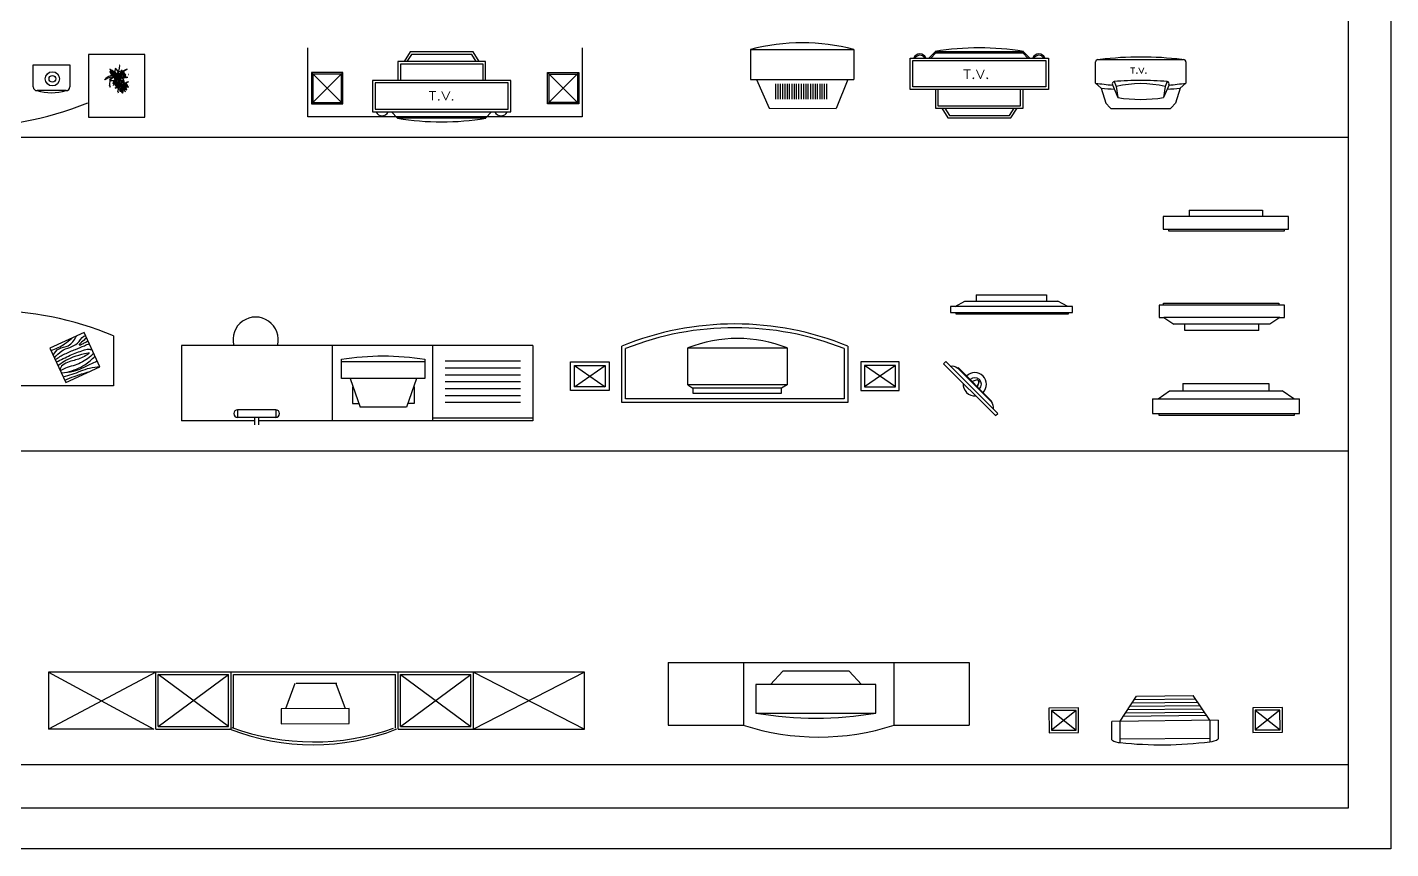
# Model space of a CAD drawing. Header units: inches. Extents: x 11.6 to 54.1, y 10.7 to 35.5.
# Drawn here: x 21.74 to 32.6, y 10.75 to 17.3 of the extents above; entities that cross this region are included whole.
import ezdxf
from ezdxf.enums import TextEntityAlignment as Align

# ---------------------------------------------------------------- set-up
doc = ezdxf.new("R2010")
doc.units = ezdxf.units.IN
doc.header["$MEASUREMENT"] = 0
for name, color, linetype in [('02', 2, 'Continuous'), ('1', 1, 'Continuous'), ('4', 4, 'Continuous'), ('kadrbm', 4, 'Continuous')]:
    doc.layers.add(name, color=color, linetype=linetype)
doc.styles.add('COMPLEX', font='COMPLEX.SHX')

# ---------------------------------------------------------------- blocks, each defined once
blk = doc.blocks.new('kadrbm')
at = {"layer": 'kadrbm', "color": 4}
blk.add_lwpolyline([(0, 0), (0, 24.797), (21, 24.797), (21, 0), (0, 0)], close=True, dxfattribs=at)
blk.add_lwpolyline([(20.663, 0.326), (20.663, 24.46), (0.337, 24.46), (0.337, 0.326), (20.663, 0.326)], dxfattribs=at)

msp = doc.modelspace()

# ---------------------------------------------------------------- linework, layer by layer
at = {"layer": '02'}
for p, q in [((27.547, 16.88), (27.648, 16.649)), ((28.274, 16.878), (28.181, 16.648)), ((31.785, 15.786), (30.785, 15.786)), ((30.785, 15.786), (30.785, 15.686)), ((30.992, 15.836), (31.578, 15.836)), ((30.992, 15.836), (30.992, 15.786)), ((31.578, 15.836), (31.578, 15.786)), ((31.785, 15.686), (31.785, 15.786)), ((30.785, 15.686), (31.785, 15.686)), ((30.831, 15.686), (31.751, 15.686)), ((30.831, 15.671), (30.831, 15.686)), ((31.751, 15.671), (30.831, 15.671)), ((31.751, 15.686), (31.751, 15.671)), ((29.128, 15.07), (29.207, 15.112)), ((29.207, 15.112), (29.947, 15.112)), ((29.297, 15.162), (29.857, 15.162)), ((29.297, 15.162), (29.297, 15.112)), ((29.857, 15.162), (29.857, 15.112)), ((30.026, 15.07), (29.947, 15.112)), ((31.753, 15.081), (30.753, 15.081)), ((30.753, 15.081), (30.753, 14.981)), ((30.788, 15.096), (31.708, 15.096)), ((30.788, 15.081), (30.788, 15.096)), ((31.708, 15.081), (30.788, 15.081)), ((31.708, 15.096), (31.708, 15.081)), ((31.753, 14.981), (31.753, 15.081)), ((30.753, 14.981), (30.791, 14.981)), ((31.716, 14.981), (30.791, 14.981)), ((30.791, 14.981), (30.87, 14.927)), ((31.637, 14.927), (30.87, 14.927)), ((30.96, 14.877), (30.96, 14.927)), ((31.547, 14.877), (31.547, 14.927)), ((31.716, 14.981), (31.637, 14.927)), ((31.716, 14.981), (31.753, 14.981)), ((22.191, 14.862), (21.919, 14.736)), ((22.317, 14.589), (22.191, 14.862)), ((31.547, 14.877), (30.96, 14.877)), ((21.919, 14.736), (22.045, 14.463)), ((24.166, 14.758), (24.166, 14.158)), ((24.966, 14.758), (24.966, 14.158)), ((26.504, 14.334), (26.504, 14.734)), ((27, 14.444), (27, 14.739)), ((27, 14.739), (27.791, 14.739)), ((27.791, 14.739), (27.791, 14.444)), ((28.244, 14.734), (28.244, 14.334)), ((22.045, 14.463), (22.317, 14.589)), ((24.24, 14.495), (24.24, 14.648)), ((24.24, 14.63), (24.905, 14.63)), ((24.905, 14.648), (24.905, 14.495)), ((25.666, 14.633), (25.066, 14.633)), ((25.666, 14.578), (25.066, 14.578)), ((26.066, 14.399), (26.066, 14.629)), ((26.066, 14.629), (26.372, 14.629)), ((26.096, 14.599), (26.342, 14.429)), ((26.096, 14.429), (26.342, 14.599)), ((26.096, 14.429), (26.096, 14.599)), ((26.096, 14.599), (26.342, 14.599)), ((26.342, 14.599), (26.342, 14.429)), ((26.372, 14.629), (26.372, 14.399)), ((28.683, 14.629), (28.377, 14.629)), ((28.377, 14.629), (28.377, 14.399)), ((28.653, 14.429), (28.407, 14.599)), ((28.653, 14.599), (28.407, 14.429)), ((28.653, 14.599), (28.407, 14.599)), ((28.407, 14.599), (28.407, 14.429)), ((28.653, 14.429), (28.653, 14.599)), ((28.683, 14.399), (28.683, 14.629)), ((29.054, 14.631), (29.036, 14.613)), ((29.036, 14.613), (29.45, 14.2)), ((29.054, 14.631), (29.091, 14.594)), ((29.091, 14.594), (29.431, 14.254)), ((29.149, 14.579), (29.152, 14.582)), ((29.415, 14.312), (29.149, 14.579)), ((29.419, 14.315), (29.152, 14.582)), ((24.905, 14.495), (24.24, 14.495)), ((24.309, 14.495), (24.389, 14.267)), ((24.839, 14.495), (24.759, 14.267)), ((25.666, 14.523), (25.066, 14.523)), ((25.666, 14.468), (25.066, 14.468)), ((30.943, 14.455), (31.629, 14.455)), ((30.943, 14.455), (30.943, 14.396)), ((31.629, 14.455), (31.629, 14.395)), ((24.328, 14.43), (24.328, 14.297)), ((24.819, 14.43), (24.819, 14.297)), ((25.666, 14.413), (25.066, 14.413)), ((25.666, 14.358), (25.066, 14.358)), ((26.372, 14.399), (26.066, 14.399)), ((26.342, 14.429), (26.096, 14.429)), ((27, 14.444), (27.04, 14.419)), ((27.791, 14.444), (27, 14.444)), ((27.04, 14.419), (27.04, 14.379)), ((27.747, 14.419), (27.04, 14.419)), ((27.04, 14.379), (27.747, 14.379)), ((27.791, 14.444), (27.747, 14.419)), ((27.747, 14.379), (27.747, 14.419)), ((28.377, 14.399), (28.683, 14.399)), ((28.407, 14.429), (28.653, 14.429)), ((30.745, 14.334), (30.837, 14.397)), ((30.837, 14.397), (31.733, 14.397)), ((31.827, 14.332), (31.733, 14.397)), ((23.413, 14.245), (23.413, 14.185)), ((23.717, 14.245), (23.413, 14.245)), ((23.717, 14.245), (23.717, 14.185)), ((24.328, 14.297), (24.38, 14.297)), ((24.759, 14.267), (24.389, 14.267)), ((24.819, 14.297), (24.768, 14.297)), ((25.666, 14.303), (25.066, 14.303)), ((28.244, 14.334), (26.504, 14.334)), ((29.415, 14.312), (29.419, 14.315)), ((29.431, 14.254), (29.468, 14.217)), ((30.701, 14.332), (31.871, 14.332)), ((31.871, 14.217), (31.871, 14.332)), ((23.717, 14.185), (23.413, 14.185)), ((23.549, 14.185), (23.549, 14.127)), ((23.58, 14.185), (23.58, 14.127)), ((25.766, 14.178), (24.966, 14.178)), ((29.45, 14.2), (29.468, 14.217)), ((30.701, 14.217), (31.871, 14.217)), ((26.842, 12.232), (29.242, 12.232)), ((26.842, 12.232), (26.842, 11.732)), ((27.442, 12.232), (27.442, 11.732)), ((28.642, 12.232), (28.642, 11.732)), ((29.242, 12.232), (29.242, 11.732)), ((26.177, 12.155), (21.907, 12.155)), ((21.907, 12.155), (21.907, 11.701)), ((22.762, 12.155), (21.907, 11.701)), ((21.907, 12.155), (22.747, 11.701)), ((22.762, 11.701), (22.762, 12.155)), ((22.782, 12.135), (23.342, 12.135)), ((22.782, 11.721), (22.782, 12.135)), ((23.342, 11.721), (23.342, 12.135)), ((23.362, 11.701), (23.362, 12.155)), ((23.382, 11.713), (23.382, 12.135)), ((23.382, 12.135), (24.672, 12.135)), ((24.672, 11.708), (24.672, 12.135)), ((24.692, 11.701), (24.692, 12.155)), ((24.712, 12.135), (25.272, 12.135)), ((24.712, 11.721), (24.712, 12.135)), ((25.272, 11.721), (25.272, 12.135)), ((26.177, 12.155), (25.292, 11.701)), ((25.292, 12.155), (26.177, 11.701)), ((25.292, 11.701), (25.292, 12.155)), ((26.177, 11.701), (26.177, 12.155)), ((28.498, 12.056), (27.542, 12.056)), ((27.542, 12.056), (27.542, 11.828)), ((27.756, 12.161), (27.658, 12.056)), ((28.284, 12.161), (27.756, 12.161)), ((28.284, 12.161), (28.382, 12.056)), ((28.498, 11.828), (28.498, 12.056)), ((30.573, 11.963), (31.024, 11.968)), ((30.113, 11.869), (29.876, 11.868)), ((29.876, 11.868), (29.877, 11.671)), ((29.896, 11.848), (30.093, 11.691)), ((30.093, 11.848), (29.896, 11.848)), ((29.896, 11.848), (29.897, 11.691)), ((30.093, 11.848), (29.897, 11.691)), ((30.093, 11.691), (30.093, 11.848)), ((30.113, 11.672), (30.113, 11.869)), ((30.503, 11.857), (31.095, 11.863)), ((30.521, 11.884), (31.078, 11.889)), ((30.538, 11.91), (31.06, 11.915)), ((30.556, 11.937), (31.042, 11.941)), ((31.736, 11.872), (31.5, 11.871)), ((31.5, 11.871), (31.5, 11.674)), ((31.52, 11.852), (31.717, 11.695)), ((31.716, 11.852), (31.52, 11.695)), ((31.716, 11.852), (31.52, 11.852)), ((31.52, 11.852), (31.52, 11.695)), ((31.717, 11.695), (31.716, 11.852)), ((31.737, 11.675), (31.736, 11.872)), ((26.842, 11.732), (27.442, 11.732)), ((27.542, 11.828), (28.498, 11.828)), ((28.642, 11.732), (29.242, 11.732)), ((30.469, 11.804), (31.131, 11.81)), ((30.486, 11.831), (31.113, 11.836)), ((22.747, 11.701), (21.907, 11.701)), ((22.762, 11.701), (23.362, 11.701)), ((22.782, 11.721), (23.342, 11.721)), ((24.692, 11.701), (25.292, 11.701)), ((24.712, 11.721), (25.272, 11.721)), ((25.277, 11.701), (26.177, 11.701)), ((29.877, 11.671), (30.113, 11.672)), ((29.897, 11.691), (30.093, 11.691)), ((31.5, 11.674), (31.737, 11.675)), ((31.52, 11.695), (31.717, 11.695))]:
    msp.add_line(p, q, dxfattribs=at)
for points in [[(29.091, 15.022), (30.064, 15.022), (30.064, 15.07), (29.091, 15.07)], [(29.136, 15.022), (30.029, 15.022), (30.029, 15.007), (29.136, 15.007)]]:
    msp.add_lwpolyline(points, close=True, dxfattribs=at)
msp.add_lwpolyline([(29.307, 14.428), (29.321, 14.468, 0.28583), (29.319, 14.473), (29.31, 14.482, 0.28583), (29.304, 14.484), (29.265, 14.47)], format="xyb", dxfattribs=at)
for points in [[(30.701, 14.332), (30.701, 14.217)], [(30.754, 14.199), (30.754, 14.217)], [(31.83, 14.215), (31.83, 14.199), (30.754, 14.199)]]:
    msp.add_lwpolyline(points, dxfattribs=at)
for centre, radius, start, end in [((23.557, 14.805), 0.18, 344.8038, 195.1962), ((27.374, 12.544), 2.356, 68.3301, 111.6699), ((27.396, 13.732), 1.082, 68.5713, 111.4287), ((29.286, 14.449), 0.0927, 175.3508, 274.6492), ((29.286, 14.449), 0.0927, 315, 135), ((29.286, 14.449), 0.0527, 315, 135), ((23.413, 14.215), 0.03, 90, 270), ((23.717, 14.215), 0.03, 270, 90), ((28.042, 13.583), 1.946, 252.0382, 287.9618), ((28.02, 14.657), 2.869, 260.4172, 279.5828), ((24.016, 13.398), 1.823, 248.4704, 291.4427), ((24.018, 13.503), 1.905, 249.9954, 289.5801)]:
    msp.add_arc(centre, radius, start, end, dxfattribs=at)
at = {"layer": '02', "extrusion": (0, 0, -1)}
for centre, major_axis, ratio, start_param, end_param in [((24.573, 13.51), (-1.554, 0), 0.75, 1.355107, 1.786486), ((29.119, 14.539), (-0.0449, 0.0449), 0.769231, 0.389797, 1.464793), ((29.376, 14.282), (-0.0449, 0.0449), 0.769231, 1.6768, 2.751795)]:
    msp.add_ellipse(centre, major_axis=major_axis, ratio=ratio, start_param=start_param, end_param=end_param, dxfattribs=at)
at = {"layer": '02'}
for points, knots in [([(21.927, 14.718), (21.965, 14.733), (22.025, 14.758), (22.074, 14.8), (22.092, 14.816)], [0, 0, 0, 0, 120.694539, 192.81325, 192.81325, 192.81325, 192.81325]), ([(21.944, 14.682), (21.958, 14.702), (21.987, 14.744), (22.08, 14.747), (22.112, 14.802), (22.13, 14.833)], [0, 0, 0, 0, 68.84745, 146.890414, 247.244728, 247.244728, 247.244728, 247.244728]), ([(21.954, 14.661), (21.972, 14.681), (22.021, 14.737), (22.133, 14.747), (22.17, 14.825), (22.198, 14.836), (22.202, 14.838)], [0, 0, 0, 0, 80.056232, 220.234066, 295.826247, 309.676982, 309.676982, 309.676982, 309.676982]), ([(21.961, 14.646), (21.985, 14.662), (22.037, 14.694), (22.118, 14.725), (22.183, 14.752), (22.219, 14.768), (22.232, 14.774)], [0, 0, 0, 0, 88.312602, 182.28766, 258.382944, 300.561046, 300.561046, 300.561046, 300.561046]), ([(22.21, 14.82), (22.202, 14.813), (22.186, 14.796), (22.133, 14.755), (22.183, 14.771), (22.2, 14.785), (22.216, 14.792), (22.222, 14.795)], [0, 0, 0, 0, 39.55025, 82.482089, 111.161046, 141.128359, 160.942735, 160.942735, 160.942735, 160.942735]), ([(21.969, 14.627), (22.006, 14.645), (22.077, 14.68), (22.162, 14.714), (22.221, 14.731), (22.244, 14.727), (22.254, 14.725)], [0, 0, 0, 0, 123.648488, 235.715855, 275.500335, 305.350981, 305.350981, 305.350981, 305.350981]), ([(21.982, 14.6), (22.012, 14.621), (22.07, 14.663), (22.271, 14.718), (22.17, 14.656), (22.104, 14.637), (22.011, 14.612), (22, 14.57), (21.999, 14.563)], [0, 0, 0, 0, 140.333792, 266.961679, 309.131891, 409.301533, 518.506132, 538.503691, 538.503691, 538.503691, 538.503691]), ([(22.269, 14.694), (22.235, 14.666), (22.168, 14.61), (22.067, 14.59), (22.015, 14.564), (22.001, 14.558)], [0, 0, 0, 0, 129.382613, 258.155931, 302.776895, 302.776895, 302.776895, 302.776895]), ([(22.057, 14.545), (22.106, 14.561), (22.188, 14.59), (22.252, 14.648), (22.279, 14.673)], [0, 0, 0, 0, 151.36325, 258.104088, 258.104088, 258.104088, 258.104088]), ([(22.009, 14.54), (22.042, 14.543), (22.123, 14.55), (22.215, 14.598), (22.277, 14.626), (22.296, 14.635)], [0, 0, 0, 0, 98.012063, 241.26439, 304.315322, 304.315322, 304.315322, 304.315322]), ([(22.024, 14.509), (22.048, 14.515), (22.12, 14.533), (22.212, 14.58), (22.289, 14.587), (22.317, 14.589)], [0, 0, 0, 0, 73.918804, 222.129259, 305.353114, 305.353114, 305.353114, 305.353114]), ([(22.036, 14.482), (22.062, 14.492), (22.125, 14.519), (22.191, 14.538), (22.23, 14.549)], [0, 0, 0, 0, 82.016106, 205.290549, 205.290549, 205.290549, 205.290549]), ([(29.312, 14.481), (29.313, 14.477), (29.318, 14.461), (29.31, 14.444), (29.303, 14.431)], [0, 0, 0, 0, 9.487756, 51.449836, 51.449836, 51.449836, 51.449836])]:
    msp.add_open_spline(points, degree=3, knots=knots, dxfattribs=at)
at = {"layer": '1'}
for p, q in [((28.923, 17.051), (28.972, 17.102)), ((28.935, 17.049), (28.976, 17.092)), ((28.972, 17.102), (29.672, 17.102)), ((28.976, 17.092), (29.668, 17.092)), ((29.668, 17.092), (29.709, 17.049)), ((29.672, 17.102), (29.721, 17.051)), ((21.786, 16.995), (22.077, 16.995)), ((21.786, 16.82), (21.786, 16.995)), ((22.077, 16.995), (22.077, 16.82)), ((28.772, 17.049), (29.872, 17.049)), ((28.772, 16.799), (28.772, 17.049)), ((28.792, 17.029), (29.852, 17.029)), ((28.792, 16.819), (28.792, 17.029)), ((29.852, 17.029), (29.852, 16.819)), ((29.872, 17.049), (29.872, 16.799)), ((30.248, 16.849), (30.248, 17.019)), ((30.266, 17.037), (30.949, 17.037)), ((30.967, 17.019), (30.967, 16.849)), ((24.002, 16.934), (24.002, 16.684)), ((24.252, 16.934), (24.002, 16.934)), ((24.002, 16.934), (24.252, 16.684)), ((24.252, 16.934), (24.002, 16.684)), ((24.24, 16.922), (24.014, 16.922)), ((24.014, 16.922), (24.014, 16.696)), ((24.24, 16.696), (24.24, 16.922)), ((24.252, 16.684), (24.252, 16.934)), ((25.882, 16.684), (25.882, 16.934)), ((25.882, 16.934), (26.132, 16.934)), ((26.132, 16.934), (25.882, 16.684)), ((25.882, 16.934), (26.132, 16.684)), ((25.894, 16.922), (26.12, 16.922)), ((25.894, 16.696), (25.894, 16.922)), ((26.12, 16.922), (26.12, 16.696)), ((26.132, 16.934), (26.132, 16.684)), ((30.248, 16.849), (30.292, 16.81)), ((30.382, 16.837), (30.426, 16.734)), ((30.397, 16.862), (30.413, 16.823)), ((30.833, 16.837), (30.788, 16.734)), ((30.817, 16.862), (30.801, 16.823)), ((30.966, 16.849), (30.922, 16.81)), ((22.047, 16.79), (21.816, 16.79)), ((29.872, 16.799), (28.772, 16.799)), ((29.852, 16.819), (28.792, 16.819)), ((28.972, 16.799), (28.972, 16.649)), ((28.992, 16.799), (28.992, 16.669)), ((29.651, 16.669), (29.651, 16.799)), ((29.671, 16.649), (29.671, 16.799)), ((30.292, 16.81), (30.33, 16.69)), ((30.413, 16.823), (30.426, 16.734)), ((30.801, 16.823), (30.788, 16.734)), ((30.922, 16.81), (30.884, 16.69)), ((24.002, 16.684), (24.252, 16.684)), ((24.014, 16.696), (24.24, 16.696)), ((24.688, 16.57), (24.639, 16.62)), ((25.437, 16.62), (25.389, 16.57)), ((26.132, 16.684), (25.882, 16.684)), ((26.12, 16.696), (25.894, 16.696)), ((28.972, 16.649), (29.671, 16.649)), ((28.992, 16.669), (29.651, 16.669)), ((29.023, 16.649), (29.072, 16.573)), ((29.046, 16.649), (29.083, 16.593)), ((29.562, 16.593), (29.599, 16.651)), ((29.573, 16.573), (29.622, 16.649)), ((30.33, 16.69), (30.363, 16.653)), ((30.377, 16.647), (30.837, 16.647)), ((30.884, 16.69), (30.851, 16.653)), ((25.389, 16.57), (24.688, 16.57)), ((29.072, 16.573), (29.573, 16.573)), ((29.083, 16.593), (29.562, 16.593)), ((11.936, 16.418), (32.262, 16.418)), ((11.936, 13.918), (32.262, 13.918)), ((30.443, 11.764), (30.573, 11.963)), ((31.158, 11.771), (31.024, 11.968)), ((31.224, 11.771), (30.377, 11.761)), ((30.378, 11.615), (30.377, 11.761)), ((30.444, 11.593), (30.443, 11.764)), ((31.158, 11.771), (31.159, 11.599)), ((31.224, 11.771), (31.225, 11.622)), ((31.159, 11.626), (30.444, 11.619)), ((11.936, 11.418), (32.262, 11.418))]:
    msp.add_line(p, q, dxfattribs=at)
for points in [[(25.338, 17.022), (25.289, 17.099), (24.787, 17.099), (24.739, 17.022)], [(25.314, 17.022), (25.278, 17.079), (24.798, 17.079), (24.762, 17.022)], [(25.389, 16.872), (25.389, 17.022), (24.69, 17.022), (24.69, 16.872)], [(25.369, 16.872), (25.369, 17.002), (24.71, 17.002), (24.71, 16.872)]]:
    msp.add_lwpolyline(points, dxfattribs=at)
for points in [[(24.489, 16.622), (25.589, 16.622), (25.589, 16.872), (24.489, 16.872)], [(24.509, 16.642), (25.569, 16.642), (25.569, 16.852), (24.509, 16.852)]]:
    msp.add_lwpolyline(points, close=True, dxfattribs=at)
for centre, radius in [((21.938, 16.884), 0.0567), ((21.938, 16.884), 0.0267), ((22.458, 16.903), 0.0275), ((22.458, 16.903), 0.0227), ((22.498, 16.824), 0.0165), ((22.498, 16.824), 0.0136)]:
    msp.add_circle(centre, radius, dxfattribs=at)
for centre, radius, start, end in [((28.848, 17.028), 0.0541, 25.5026, 154.4974), ((28.848, 17.028), 0.0441, 30.0485, 150.7602), ((29.321, 14.939), 2.192, 80.7695, 99.2305), ((29.796, 17.03), 0.0522, 24.162, 155.838), ((29.796, 17.03), 0.0422, 28.5636, 152.8982), ((30.609, 14.434), 2.624, 82.8769, 97.1231), ((22.396, 16.963), 0.000462, 121.5407, 301.5407), ((22.396, 16.963), 0.000462, 301.5407, 121.5407), ((22.403, 16.89), 0.0535, 10.2701, 97.5384), ((22.486, 17.013), 0.114, 217.4636, 253.1804), ((22.447, 16.952), 0.0519, 190.4028, 280.1583), ((22.397, 16.96), 0, 121.5407, 198.64), ((22.567, 17.07), 0.203, 212.7269, 237.4489), ((22.364, 16.871), 0.0949, 19.1545, 70.0903), ((22.37, 16.912), 0.0417, 26.565, 49.9251), ((22.387, 16.917), 0.03, 9.8292, 64.254), ((22.499, 16.945), 0.063, 160.4376, 226.1566), ((22.422, 16.927), 0.043, 320.6361, 65.9581), ((22.452, 16.95), 0.0402, 271.8555, 7.9482), ((22.488, 16.911), 0.0355, 84.6952, 195.6565), ((21.843, 17.089), 0.64, 343.1226, 351.2154), ((22.445, 16.947), 0.0466, 283.8957, 359.1318), ((22.564, 16.846), 0.119, 105.2115, 154.0769), ((22.731, 16.635), 0.381, 121.3992, 135.6265), ((22.464, 16.953), 0.000462, 301.5407, 121.5407), ((22.464, 16.953), 0.000462, 121.5407, 301.5407), ((22.469, 16.967), 0.000462, 121.5407, 301.5407), ((22.469, 16.967), 0.000462, 301.5407, 121.5407), ((22.47, 16.964), 0.000924, 301.5407, 121.5407), ((22.47, 16.964), 0.000924, 121.5407, 301.5407), ((22.471, 16.993), 0.000462, 301.5407, 121.5407), ((22.471, 16.993), 0.000462, 121.5407, 301.5407), ((22.472, 16.965), 0.000924, 121.5407, 301.5407), ((22.472, 16.967), 0.000462, 301.5407, 121.5407), ((22.472, 16.967), 0.000462, 121.5407, 301.5407), ((22.472, 16.965), 0.000924, 301.5407, 121.5407), ((30.266, 17.019), 0.018, 90, 180.0008), ((30.949, 17.019), 0.018, 0.0003, 90), ((22.421, 16.827), 0.0827, 64.2558, 143.7786), ((22.446, 16.729), 0.173, 86.2632, 121.7712), ((22.379, 16.895), 0.000462, 301.5407, 121.5407), ((22.379, 16.895), 0.000462, 121.5407, 301.5407), ((22.452, 16.842), 0.0598, 88.9894, 203.5929), ((22.453, 16.817), 0.0829, 87.8872, 135.6911), ((22.414, 16.914), 0.0445, 242.7147, 340.8636), ((22.407, 16.939), 0.00866, 205.4169, 268.9097), ((22.41, 16.931), 0.00918, 178.7254, 304.6621), ((22.406, 16.879), 0.000924, 121.5407, 301.5407), ((22.406, 16.879), 0.000924, 301.5407, 121.5407), ((22.418, 16.926), 0.0121, 200.3529, 302.8036), ((22.395, 16.917), 0.0293, 358.9735, 58.9653), ((22.418, 16.9), 0.000462, 121.5407, 301.5407), ((22.418, 16.9), 0.000462, 301.5407, 121.5407), ((22.453, 17.143), 0.235, 261.8175, 267.1336), ((22.419, 16.9), 0.000462, 301.5407, 121.5407), ((22.419, 16.9), 0.000462, 121.5407, 301.5407), ((22.42, 16.854), 0.000462, 301.5407, 121.5407), ((22.42, 16.854), 0.000462, 121.5407, 301.5407), ((22.421, 16.902), 0.000462, 301.5407, 121.5407), ((22.5, 16.834), 0.0798, 122.3644, 173.9376), ((22.651, 16.74), 0.253, 140.2516, 156.0504), ((22.421, 16.902), 0.000462, 121.5407, 301.5407), ((22.411, 16.913), 0.0291, 351.2379, 64.2215), ((22.554, 16.78), 0.14, 132.0505, 158.0016), ((22.425, 16.904), 0.000462, 301.5407, 121.5407), ((22.425, 16.904), 0.000462, 121.5407, 301.5407), ((22.426, 16.899), 0.000462, 301.5407, 121.5407), ((22.426, 16.899), 0.000462, 121.5407, 301.5407), ((22.434, 16.915), 0.000924, 121.5407, 301.5407), ((22.434, 16.915), 0.000924, 301.5407, 121.5407), ((22.495, 16.855), 0.0593, 131.7494, 228.5556), ((22.46, 16.853), 0.025, 124.1318, 163.0048), ((22.446, 16.795), 0.0891, 43.4766, 95.7215), ((22.45, 16.845), 0.0125, 123.626, 189.9349), ((22.446, 16.838), 0.00756, 102.2286, 224.874), ((22.441, 16.886), 0.000924, 121.5407, 301.5407), ((22.441, 16.886), 0.000924, 301.5407, 121.5407), ((22.444, 16.922), 0.000924, 121.5407, 301.5407), ((22.444, 16.922), 0.000924, 301.5407, 121.5407), ((22.54, 16.857), 0.0961, 156.0266, 207.8321), ((22.445, 16.883), 0.000924, 121.5407, 301.5407), ((22.404, 16.812), 0.0654, 21.3968, 52.4543), ((22.435, 16.825), 0.0307, 16.5021, 73.6986), ((22.463, 16.827), 0.0186, 151.8965, 190.0287), ((22.445, 16.883), 0.000924, 301.5407, 121.5407), ((22.447, 16.913), 0.000462, 301.5407, 121.5407), ((22.447, 16.913), 0.000462, 121.5407, 301.5407), ((22.447, 16.883), 0.000924, 121.5407, 301.5407), ((22.381, 16.808), 0.09, 19.3059, 43.7754), ((22.443, 16.824), 0.0211, 6.5833, 82.7922), ((22.435, 16.813), 0.0246, 12.2455, 63.3095), ((22.448, 16.926), 0.000462, 121.5407, 301.5407), ((22.447, 16.883), 0.000924, 301.5407, 121.5407), ((22.445, 16.855), 0.0217, 335.9687, 86.0524), ((22.448, 16.926), 0.000462, 301.5407, 121.5407), ((22.449, 16.895), 0.000924, 301.5407, 121.5407), ((22.449, 16.895), 0.000924, 121.5407, 301.5407), ((22.45, 16.908), 0.000462, 121.5407, 301.5407), ((22.45, 16.902), 0.000924, 121.5407, 301.5407), ((22.45, 16.908), 0.000462, 301.5407, 121.5407), ((22.45, 16.902), 0.000924, 301.5407, 121.5407), ((22.451, 16.895), 0.000924, 301.5407, 121.5407), ((22.451, 16.895), 0.000924, 121.5407, 301.5407), ((22.452, 16.909), 0.000924, 121.5407, 301.5407), ((22.452, 16.896), 0.000924, 301.5407, 121.5407), ((22.452, 16.896), 0.000924, 121.5407, 301.5407), ((22.452, 16.909), 0.000924, 301.5407, 121.5407), ((22.456, 16.93), 0.000924, 301.5407, 121.5407), ((22.456, 16.93), 0.000924, 121.5407, 301.5407), ((22.456, 16.911), 0.000462, 121.5407, 301.5407), ((22.508, 17.118), 0.222, 256.0357, 278.0735), ((22.493, 16.891), 0.0388, 38.2255, 166.9184), ((22.478, 16.958), 0.0631, 248.8602, 316.2837), ((22.456, 16.911), 0.000462, 301.5407, 121.5407), ((22.491, 16.9), 0.0353, 177.7691, 301.6942), ((22.373, 16.855), 0.094, 332.0361, 28.269), ((22.457, 16.837), 0.0622, 32.6127, 91.2683), ((22.457, 16.892), 0.000924, 121.5407, 301.5407), ((22.458, 16.922), 0.000462, 301.5407, 121.5407), ((22.458, 16.922), 0.000462, 121.5407, 301.5407), ((22.458, 16.903), 0.000693, 301.5407, 121.5407), ((22.458, 16.903), 0.000693, 121.5407, 301.5407), ((22.457, 16.902), 4.2e-17, 50.9857, 121.5407), ((22.565, 16.918), 0.11, 190.2588, 231.0061), ((22.457, 16.892), 0.000924, 301.5407, 121.5407), ((22.458, 16.884), 0.000462, 301.5407, 121.5407), ((22.458, 16.884), 0.000462, 121.5407, 301.5407), ((22.51, 16.876), 0.0586, 87.8982, 152.6236), ((22.501, 16.884), 0.0451, 87.9113, 160.3664), ((22.692, 17.139), 0.336, 225.7562, 237.3349), ((22.511, 16.826), 0.0906, 82.162, 125.0995), ((22.46, 16.901), 0.000924, 301.5407, 121.5407), ((22.46, 16.901), 0.000924, 121.5407, 301.5407), ((22.461, 16.906), 0.000924, 301.5407, 121.5407), ((22.461, 16.906), 0.000924, 121.5407, 301.5407), ((22.201, 17.473), 0.622, 294.678, 299.9836), ((22.461, 16.86), 0.000277, 301.5407, 121.5407), ((22.461, 16.86), 0.000277, 121.5407, 301.5407), ((22.465, 16.816), 0.0321, 10.2701, 97.5384), ((22.516, 16.89), 0.0685, 217.4636, 253.1804), ((22.492, 16.854), 0.0311, 190.4028, 280.1583), ((22.462, 16.898), 0.000462, 301.5407, 121.5407), ((22.462, 16.898), 0.000462, 121.5407, 301.5407), ((22.564, 16.924), 0.122, 212.7269, 237.4489), ((22.442, 16.805), 0.0569, 19.1545, 70.0903), ((22.462, 16.858), 0, 121.5407, 198.64), ((22.446, 16.83), 0.025, 26.565, 49.9251), ((22.464, 16.905), 0.000924, 301.5407, 121.5407), ((22.464, 16.905), 0.000924, 121.5407, 301.5407), ((22.464, 16.867), 0.000462, 121.5407, 301.5407), ((22.468, 16.846), 0.0052, 205.4169, 268.9097), ((22.464, 16.902), 0.000924, 301.5407, 121.5407), ((22.464, 16.902), 0.000924, 121.5407, 301.5407), ((22.464, 16.902), 0.000924, 301.5407, 121.5407), ((22.464, 16.902), 0.000924, 121.5407, 301.5407), ((22.464, 16.867), 0.000462, 301.5407, 121.5407), ((22.456, 16.832), 0.018, 9.8292, 64.254), ((22.47, 16.841), 0.00551, 178.7254, 304.6621), ((22.465, 16.898), 0.000462, 301.5407, 121.5407), ((22.465, 16.898), 0.000462, 121.5407, 301.5407), ((22.53, 16.887), 0.0651, 189.9554, 238.1788), ((22.466, 16.867), 0.000462, 301.5407, 121.5407), ((22.466, 16.867), 0.000462, 121.5407, 301.5407), ((22.484, 16.915), 0.0194, 209.8842, 272.1798), ((22.468, 16.893), 0.000462, 301.5407, 121.5407), ((22.468, 16.893), 0.000462, 121.5407, 301.5407), ((22.469, 16.909), 0.000693, 301.5407, 121.5407), ((22.469, 16.909), 0.000693, 121.5407, 301.5407), ((22.468, 16.898), 0.000462, 301.5407, 121.5407), ((22.468, 16.898), 0.000462, 121.5407, 301.5407), ((22.475, 16.838), 0.00727, 200.3529, 302.8036), ((22.471, 16.919), 0.000924, 121.5407, 301.5407), ((22.47, 16.896), 0.000462, 301.5407, 121.5407), ((22.47, 16.896), 0.000462, 121.5407, 301.5407), ((22.47, 16.892), 0.000462, 301.5407, 121.5407), ((22.47, 16.892), 0.000462, 121.5407, 301.5407), ((22.471, 16.873), 0.000924, 121.5407, 301.5407), ((22.47, 16.868), 0.000462, 301.5407, 121.5407), ((22.47, 16.868), 0.000462, 121.5407, 301.5407), ((22.461, 16.833), 0.0176, 358.9735, 58.9653), ((22.471, 16.919), 0.000924, 301.5407, 121.5407), ((22.471, 16.873), 0.000924, 301.5407, 121.5407), ((22.474, 16.898), 0.000924, 121.5407, 301.5407), ((22.474, 16.871), 0.000924, 121.5407, 301.5407), ((22.474, 16.898), 0.000924, 301.5407, 121.5407), ((22.475, 16.893), 0.000462, 301.5407, 121.5407), ((22.475, 16.893), 0.000462, 121.5407, 301.5407), ((22.474, 16.871), 0.000924, 301.5407, 121.5407), ((22.502, 16.906), 0.0265, 113.4759, 172.437), ((22.492, 16.914), 0.0165, 196.5073, 302.2784), ((22.47, 16.83), 0.0175, 351.2379, 64.2215), ((22.523, 16.849), 0.0378, 160.4376, 226.1566), ((22.488, 16.928), 0.000924, 301.5407, 121.5407), ((22.488, 16.928), 0.000924, 121.5407, 301.5407), ((22.501, 16.916), 0.015, 192.3797, 275.3259), ((22.488, 16.864), 0.000924, 301.5407, 121.5407), ((22.488, 16.864), 0.000924, 121.5407, 301.5407), ((22.506, 16.906), 0.0201, 89.926, 159.7016), ((22.489, 16.897), 0.000924, 301.5407, 121.5407), ((22.489, 16.897), 0.000924, 121.5407, 301.5407), ((22.477, 16.839), 0.0258, 320.6361, 65.9581), ((22.49, 16.836), 0.000554, 301.5407, 121.5407), ((22.49, 16.836), 0.000554, 121.5407, 301.5407), ((22.492, 16.895), 0.000462, 301.5407, 121.5407), ((22.492, 16.895), 0.000462, 121.5407, 301.5407), ((22.492, 16.838), 0.000277, 301.5407, 121.5407), ((22.492, 16.838), 0.000277, 121.5407, 301.5407), ((22.495, 16.864), 0.000924, 121.5407, 301.5407), ((22.495, 16.864), 0.000924, 301.5407, 121.5407), ((22.495, 16.852), 0.0241, 271.8555, 7.9482), ((22.517, 16.829), 0.0213, 84.6952, 195.6565), ((22.511, 16.902), 0.0204, 70.4818, 136.2397), ((22.514, 16.921), 0.0184, 200.2294, 251.4747), ((22.129, 16.936), 0.384, 343.1226, 351.2154), ((22.491, 16.85), 0.028, 283.8957, 359.1318), ((22.497, 16.841), 0.000554, 301.5407, 121.5407), ((22.497, 16.841), 0.000554, 121.5407, 301.5407), ((22.52, 16.817), 0.0233, 38.2255, 166.9184), ((22.562, 16.79), 0.0717, 105.2115, 154.0769), ((22.53, 16.808), 0.0351, 87.8982, 152.6236), ((22.498, 16.836), 0.000277, 301.5407, 121.5407), ((22.498, 16.836), 0.000277, 121.5407, 301.5407), ((22.662, 16.664), 0.229, 121.3992, 135.6265), ((22.524, 16.813), 0.0271, 87.9113, 160.3664), ((22.344, 17.166), 0.373, 294.678, 299.9836), ((22.502, 16.854), 0.000277, 301.5407, 121.5407), ((22.502, 16.854), 0.000277, 121.5407, 301.5407), ((22.513, 16.895), 0.0243, 71.2324, 113.907), ((22.512, 16.92), 0.0102, 203.7485, 318.5573), ((22.505, 16.863), 0.000277, 301.5407, 121.5407), ((22.505, 16.863), 0.000277, 121.5407, 301.5407), ((22.505, 16.861), 0.000554, 301.5407, 121.5407), ((22.505, 16.861), 0.000554, 121.5407, 301.5407), ((22.506, 16.878), 0.000277, 301.5407, 121.5407), ((22.506, 16.878), 0.000277, 121.5407, 301.5407), ((22.507, 16.861), 0.000554, 121.5407, 301.5407), ((22.507, 16.834), 0.000554, 301.5407, 121.5407), ((22.507, 16.863), 0.000277, 301.5407, 121.5407), ((22.507, 16.863), 0.000277, 121.5407, 301.5407), ((22.507, 16.861), 0.000554, 301.5407, 121.5407), ((22.509, 16.891), 0.000462, 301.5407, 121.5407), ((22.509, 16.891), 0.000462, 121.5407, 301.5407), ((22.525, 16.826), 0.0159, 113.4759, 172.437), ((22.516, 16.839), 0.000554, 301.5407, 121.5407), ((22.516, 16.839), 0.000554, 121.5407, 301.5407), ((22.528, 16.826), 0.0121, 89.926, 159.7016), ((22.519, 16.902), 0.000462, 301.5407, 121.5407), ((22.519, 16.902), 0.000462, 121.5407, 301.5407), ((22.52, 16.897), 0.000924, 121.5407, 301.5407), ((22.52, 16.896), 0.000924, 301.5407, 121.5407), ((22.52, 16.896), 0.000924, 121.5407, 301.5407), ((22.52, 16.897), 0.000924, 301.5407, 121.5407), ((22.522, 16.898), 0.000924, 301.5407, 121.5407), ((22.522, 16.898), 0.000924, 121.5407, 301.5407), ((22.53, 16.824), 0.0122, 70.4818, 136.2397), ((22.53, 16.896), 0.000462, 121.5407, 301.5407), ((22.53, 16.896), 0.000462, 301.5407, 121.5407), ((22.543, 16.919), 0.000462, 301.5407, 121.5407), ((22.543, 16.919), 0.000462, 121.5407, 301.5407), ((30.607, 19.495), 2.67, 262.2646, 265.1867), ((30.399, 16.844), 0.018, 94.6313, 203.3066), ((30.609, 14.247), 2.624, 90.0332, 94.6313), ((30.607, 16.024), 0.822, 76.3471, 103.6529), ((30.606, 14.247), 2.624, 85.3687, 89.9668), ((30.816, 16.844), 0.018, 336.6934, 85.3687), ((30.607, 19.495), 2.67, 274.8147, 277.7368), ((21.816, 16.82), 0.03, 180, 270), ((21.931, 17.176), 0.403, 253.283, 286.717), ((22.047, 16.82), 0.03, 270, 0), ((22.392, 16.833), 0.000924, 121.5407, 301.5407), ((22.392, 16.833), 0.000924, 301.5407, 121.5407), ((22.393, 16.812), 0.000462, 121.5407, 301.5407), ((22.393, 16.812), 0.000462, 301.5407, 121.5407), ((22.425, 16.832), 0.000462, 301.5407, 121.5407), ((22.425, 16.832), 0.000462, 121.5407, 301.5407), ((22.477, 16.779), 0.0496, 64.2558, 143.7786), ((22.491, 16.72), 0.104, 86.2632, 121.7712), ((22.451, 16.819), 0.000277, 301.5407, 121.5407), ((22.451, 16.819), 0.000277, 121.5407, 301.5407), ((22.459, 16.782), 0.000554, 121.5407, 301.5407), ((22.495, 16.788), 0.0359, 88.9894, 203.5929), ((22.459, 16.782), 0.000554, 301.5407, 121.5407), ((22.459, 16.769), 0.000277, 301.5407, 121.5407), ((22.459, 16.769), 0.000277, 121.5407, 301.5407), ((22.495, 16.772), 0.0498, 87.8872, 135.6911), ((22.472, 16.831), 0.0267, 242.7147, 340.8636), ((22.467, 16.81), 0.000554, 301.5407, 121.5407), ((22.467, 16.81), 0.000554, 121.5407, 301.5407), ((22.474, 16.822), 0.000277, 301.5407, 121.5407), ((22.474, 16.822), 0.000277, 121.5407, 301.5407), ((22.495, 16.968), 0.141, 261.8175, 267.1336), ((22.475, 16.822), 0.000277, 301.5407, 121.5407), ((22.475, 16.822), 0.000277, 121.5407, 301.5407), ((22.476, 16.824), 0.000277, 301.5407, 121.5407), ((22.476, 16.824), 0.000277, 121.5407, 301.5407), ((22.524, 16.783), 0.0479, 122.3644, 173.9376), ((22.615, 16.727), 0.152, 140.2516, 156.0504), ((22.476, 16.795), 0.000277, 301.5407, 121.5407), ((22.476, 16.795), 0.000277, 121.5407, 301.5407), ((22.556, 16.75), 0.0841, 132.0505, 158.0016), ((22.479, 16.825), 0.000277, 301.5407, 121.5407), ((22.479, 16.825), 0.000277, 121.5407, 301.5407), ((22.479, 16.822), 0.000277, 301.5407, 121.5407), ((22.479, 16.822), 0.000277, 121.5407, 301.5407), ((22.479, 16.782), 0.000277, 301.5407, 121.5407), ((22.479, 16.782), 0.000277, 121.5407, 301.5407), ((22.484, 16.832), 0.000554, 301.5407, 121.5407), ((22.484, 16.832), 0.000554, 121.5407, 301.5407), ((22.521, 16.796), 0.0356, 131.7494, 228.5556), ((22.5, 16.794), 0.015, 124.1318, 163.0048), ((22.492, 16.76), 0.0535, 43.4766, 95.7215), ((22.494, 16.789), 0.0075, 123.626, 189.9349), ((22.491, 16.785), 0.00454, 102.2286, 224.874), ((22.488, 16.814), 0.000554, 301.5407, 121.5407), ((22.488, 16.814), 0.000554, 121.5407, 301.5407), ((22.548, 16.797), 0.0576, 156.0266, 207.8321), ((22.491, 16.812), 0.000554, 121.5407, 301.5407), ((22.466, 16.77), 0.0392, 21.3968, 52.4543), ((22.485, 16.778), 0.0184, 16.5021, 73.6986), ((22.501, 16.779), 0.0111, 151.8965, 190.0287), ((22.492, 16.83), 0.000277, 121.5407, 301.5407), ((22.491, 16.812), 0.000554, 301.5407, 121.5407), ((22.492, 16.812), 0.000554, 121.5407, 301.5407), ((22.452, 16.767), 0.054, 19.3059, 43.7754), ((22.49, 16.777), 0.0126, 6.5833, 82.7922), ((22.485, 16.77), 0.0147, 12.2455, 63.3095), ((22.492, 16.83), 0.000277, 301.5407, 121.5407), ((22.493, 16.819), 0.000554, 121.5407, 301.5407), ((22.492, 16.812), 0.000554, 301.5407, 121.5407), ((22.491, 16.796), 0.013, 335.9687, 86.0524), ((22.494, 16.827), 0.000277, 301.5407, 121.5407), ((22.494, 16.827), 0.000277, 121.5407, 301.5407), ((22.494, 16.824), 0.000554, 301.5407, 121.5407), ((22.494, 16.824), 0.000554, 121.5407, 301.5407), ((22.493, 16.819), 0.000554, 301.5407, 121.5407), ((22.495, 16.828), 0.000554, 121.5407, 301.5407), ((22.495, 16.82), 0.000554, 301.5407, 121.5407), ((22.495, 16.82), 0.000554, 121.5407, 301.5407), ((22.494, 16.819), 0.000554, 301.5407, 121.5407), ((22.494, 16.819), 0.000554, 121.5407, 301.5407), ((22.495, 16.832), 0.000231, 301.5407, 121.5407), ((22.495, 16.832), 0.000231, 121.5407, 301.5407), ((22.495, 16.828), 0.000554, 301.5407, 121.5407), ((22.511, 16.857), 0.0379, 248.8602, 316.2837), ((22.497, 16.829), 0.000277, 301.5407, 121.5407), ((22.497, 16.829), 0.000277, 121.5407, 301.5407), ((22.529, 16.953), 0.133, 256.0357, 278.0735), ((22.519, 16.822), 0.0212, 177.7691, 301.6942), ((22.498, 16.784), 0.0373, 32.6127, 91.2683), ((22.447, 16.795), 0.0564, 332.0361, 28.269), ((22.498, 16.818), 0.000554, 121.5407, 301.5407), ((22.498, 16.824), 0.000416, 301.5407, 121.5407), ((22.498, 16.824), 0.000416, 121.5407, 301.5407), ((22.498, 16.823), 2.52e-17, 50.9857, 121.5407), ((22.562, 16.833), 0.0659, 190.2588, 231.0061), ((22.498, 16.818), 0.000554, 301.5407, 121.5407), ((22.498, 16.813), 0.000277, 301.5407, 121.5407), ((22.498, 16.813), 0.000277, 121.5407, 301.5407), ((22.531, 16.778), 0.0543, 82.162, 125.0995), ((22.5, 16.826), 0.000554, 121.5407, 301.5407), ((22.5, 16.823), 0.000554, 301.5407, 121.5407), ((22.5, 16.823), 0.000554, 121.5407, 301.5407), ((22.639, 16.966), 0.201, 225.7562, 237.3349), ((22.5, 16.826), 0.000554, 301.5407, 121.5407), ((22.502, 16.825), 0.000554, 121.5407, 301.5407), ((22.501, 16.821), 0.000277, 301.5407, 121.5407), ((22.501, 16.821), 0.000277, 121.5407, 301.5407), ((22.502, 16.825), 0.000554, 301.5407, 121.5407), ((22.502, 16.824), 0.000554, 301.5407, 121.5407), ((22.502, 16.824), 0.000554, 121.5407, 301.5407), ((22.502, 16.824), 0.000554, 301.5407, 121.5407), ((22.502, 16.824), 0.000554, 121.5407, 301.5407), ((22.502, 16.803), 0.000277, 301.5407, 121.5407), ((22.502, 16.803), 0.000277, 121.5407, 301.5407), ((22.503, 16.821), 0.000277, 301.5407, 121.5407), ((22.503, 16.821), 0.000277, 121.5407, 301.5407), ((22.542, 16.815), 0.0391, 189.9554, 238.1788), ((22.503, 16.803), 0.000277, 301.5407, 121.5407), ((22.503, 16.803), 0.000277, 121.5407, 301.5407), ((22.505, 16.828), 0.000416, 121.5407, 301.5407), ((22.514, 16.831), 0.0116, 209.8842, 272.1798), ((22.505, 16.821), 0.000277, 121.5407, 301.5407), ((22.504, 16.818), 0.000277, 301.5407, 121.5407), ((22.504, 16.818), 0.000277, 121.5407, 301.5407), ((22.505, 16.828), 0.000416, 301.5407, 121.5407), ((22.505, 16.821), 0.000277, 301.5407, 121.5407), ((22.506, 16.803), 0.000277, 121.5407, 301.5407), ((22.507, 16.834), 0.000554, 121.5407, 301.5407), ((22.506, 16.82), 0.000277, 301.5407, 121.5407), ((22.506, 16.82), 0.000277, 121.5407, 301.5407), ((22.506, 16.818), 0.000277, 301.5407, 121.5407), ((22.506, 16.818), 0.000277, 121.5407, 301.5407), ((22.506, 16.806), 0.000554, 301.5407, 121.5407), ((22.506, 16.806), 0.000554, 121.5407, 301.5407), ((22.506, 16.803), 0.000277, 301.5407, 121.5407), ((22.508, 16.821), 0.000554, 301.5407, 121.5407), ((22.508, 16.821), 0.000554, 121.5407, 301.5407), ((22.508, 16.818), 0.000277, 301.5407, 121.5407), ((22.508, 16.818), 0.000277, 121.5407, 301.5407), ((22.508, 16.805), 0.000554, 301.5407, 121.5407), ((22.508, 16.805), 0.000554, 121.5407, 301.5407), ((22.519, 16.831), 0.00987, 196.5073, 302.2784), ((22.525, 16.832), 0.00902, 192.3797, 275.3259), ((22.517, 16.821), 0.000554, 121.5407, 301.5407), ((22.516, 16.801), 0.000554, 301.5407, 121.5407), ((22.516, 16.801), 0.000554, 121.5407, 301.5407), ((22.517, 16.821), 0.000554, 301.5407, 121.5407), ((22.519, 16.82), 0.000277, 301.5407, 121.5407), ((22.519, 16.82), 0.000277, 121.5407, 301.5407), ((22.521, 16.801), 0.000554, 121.5407, 301.5407), ((22.532, 16.835), 0.0111, 200.2294, 251.4747), ((22.521, 16.801), 0.000554, 301.5407, 121.5407), ((22.521, 16.782), 0.000139, 301.5407, 121.5407), ((22.521, 16.782), 0.000139, 121.5407, 301.5407), ((22.532, 16.819), 0.0146, 71.2324, 113.907), ((22.531, 16.834), 0.00614, 203.7485, 318.5573), ((22.529, 16.817), 0.000277, 301.5407, 121.5407), ((22.529, 16.817), 0.000277, 121.5407, 301.5407), ((22.535, 16.824), 0.000277, 301.5407, 121.5407), ((22.535, 16.824), 0.000277, 121.5407, 301.5407), ((22.535, 16.82), 0.000554, 301.5407, 121.5407), ((22.535, 16.82), 0.000554, 121.5407, 301.5407), ((22.536, 16.82), 0.000554, 301.5407, 121.5407), ((22.536, 16.82), 0.000554, 121.5407, 301.5407), ((22.537, 16.821), 0.000554, 121.5407, 301.5407), ((22.537, 16.821), 0.000554, 301.5407, 121.5407), ((22.542, 16.82), 0.000277, 301.5407, 121.5407), ((22.542, 16.82), 0.000277, 121.5407, 301.5407), ((22.55, 16.834), 0.000277, 121.5407, 301.5407), ((22.55, 16.834), 0.000277, 301.5407, 121.5407), ((30.607, 20.078), 3.283, 264.487, 266.3374), ((30.607, 17.838), 1.118, 260.6875, 279.3125), ((30.607, 20.078), 3.283, 273.6741, 275.513), ((24.564, 16.642), 0.0522, 204.162, 335.838), ((25.512, 16.644), 0.0541, 205.5026, 334.4974), ((30.377, 16.665), 0.018, 221.4832, 270), ((30.837, 16.665), 0.018, 270, 318.5168), ((25.039, 18.733), 2.192, 260.7695, 279.2305), ((31.152, 11.725), 0.126, 273.1192, 305.3537), ((30.449, 11.718), 0.126, 235.5632, 267.7976), ((30.774, 14.596), 3.021, 263.7217, 277.3175)]:
    msp.add_arc(centre, radius, start, end, dxfattribs=at)
at = {"layer": '4'}
for p, q in [((22.675, 17.078), (22.225, 17.078)), ((22.225, 17.078), (22.225, 16.578)), ((22.675, 16.578), (22.675, 17.078)), ((23.974, 16.58), (23.974, 17.13)), ((26.157, 17.13), (26.157, 16.58)), ((27.499, 17.118), (28.321, 17.118)), ((27.499, 17.118), (27.499, 16.879)), ((28.321, 17.118), (28.321, 16.878)), ((27.499, 16.879), (28.321, 16.878)), ((27.699, 16.844), (27.699, 16.721)), ((27.717, 16.844), (27.717, 16.721)), ((27.734, 16.844), (27.734, 16.721)), ((27.755, 16.844), (27.755, 16.721)), ((27.772, 16.844), (27.772, 16.721)), ((27.791, 16.844), (27.791, 16.721)), ((27.808, 16.844), (27.808, 16.721)), ((27.828, 16.844), (27.828, 16.721)), ((27.846, 16.844), (27.846, 16.721)), ((27.864, 16.844), (27.864, 16.721)), ((27.881, 16.844), (27.881, 16.721)), ((27.903, 16.844), (27.903, 16.721)), ((27.921, 16.844), (27.921, 16.721)), ((27.939, 16.844), (27.939, 16.721)), ((27.956, 16.844), (27.956, 16.721)), ((27.978, 16.844), (27.978, 16.721)), ((27.996, 16.844), (27.996, 16.721)), ((28.014, 16.844), (28.014, 16.721)), ((28.031, 16.844), (28.031, 16.721)), ((28.051, 16.844), (28.051, 16.721)), ((28.068, 16.844), (28.068, 16.721)), ((28.087, 16.844), (28.087, 16.721)), ((28.104, 16.844), (28.104, 16.721)), ((27.648, 16.649), (28.181, 16.648)), ((22.225, 16.578), (22.675, 16.578)), ((26.157, 16.58), (23.974, 16.58)), ((22.424, 14.836), (22.424, 14.436)), ((22.966, 14.758), (22.966, 14.158)), ((25.766, 14.758), (22.966, 14.758)), ((25.766, 14.758), (25.766, 14.158)), ((26.474, 14.304), (26.474, 14.754)), ((28.274, 14.754), (28.274, 14.304)), ((22.424, 14.436), (20.424, 14.436)), ((28.274, 14.304), (26.474, 14.304)), ((23.549, 14.158), (22.966, 14.158)), ((25.766, 14.158), (23.58, 14.158)), ((23.342, 11.721), (22.782, 12.135)), ((22.782, 11.721), (23.342, 12.135)), ((23.87, 12.065), (23.796, 11.863)), ((24.205, 12.065), (23.88, 12.065)), ((24.196, 12.065), (24.27, 11.864)), ((24.712, 12.135), (25.272, 11.721)), ((24.712, 11.721), (25.272, 12.135)), ((24.301, 11.864), (23.761, 11.863)), ((23.761, 11.863), (23.761, 11.743)), ((24.301, 11.744), (24.301, 11.864)), ((23.761, 11.743), (24.301, 11.744))]:
    msp.add_line(p, q, dxfattribs=at)
for centre, radius, start, end in [((27.91, 15.562), 1.609, 75.1792, 104.77), ((21.175, 19.334), 2.841, 248.7422, 291.5716), ((21.424, 12.436), 2.6, 67.3801, 112.6199), ((27.374, 12.544), 2.386, 67.8403, 112.1597)]:
    msp.add_arc(centre, radius, start, end, dxfattribs=at)

# ---------------------------------------------------------------- block references
at = {"layer": 'kadrbm'}
msp.add_blockref('kadrbm', (11.599, 10.746), dxfattribs=at)

# ---------------------------------------------------------------- texts
at = {"layer": '1', "style": 'COMPLEX', "width": 1.230299}
for height, p, p2 in [(0.0695, (29.193, 16.885), (29.404, 16.885)), (0.0454, (30.523, 16.927), (30.661, 16.927)), (0.0695, (24.935, 16.713), (25.146, 16.713))]:
    msp.add_text('T.V.', height=height, dxfattribs=at).set_placement(p, p2, align=Align.FIT)

doc.saveas('drawing.dxf')
